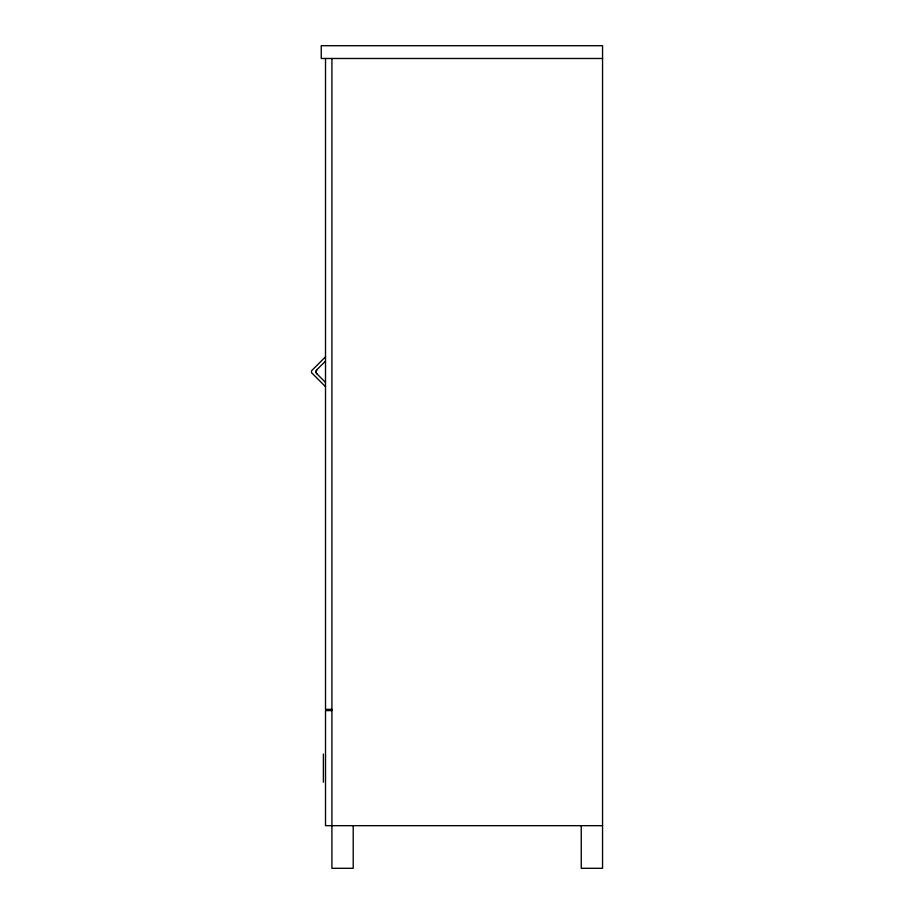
<?xml version="1.0" encoding="UTF-8"?>
<svg xmlns="http://www.w3.org/2000/svg" width="914" height="914" viewBox="0 0 914 914"><rect width="100%" height="100%" fill="white"/><g stroke="black" fill="none" stroke-linecap="round" stroke-linejoin="round"><path stroke-width="1.37" d="M325.51 356.837L312.725 369.622A2.411 2.411 0 0 0 312.725 373.883L325.51 386.679M325.51 382.418L316.987 373.883A2.811 2.811 0 0 1 316.987 369.622L325.51 361.099M602.554 58.485L321.248 58.485L321.248 45.7L602.554 45.7L602.554 868.3L581.247 868.3L581.247 825.673M331.908 709.321L325.51 709.321L325.51 58.485M331.908 710.601L325.51 710.601L325.51 825.673L602.554 825.673M353.215 825.673L353.215 868.3L331.908 868.3L331.908 58.485M323.385 754.039L323.385 782.235M316.987 373.883A3.016 3.016 0 0 1 316.987 369.622"/></g></svg>
